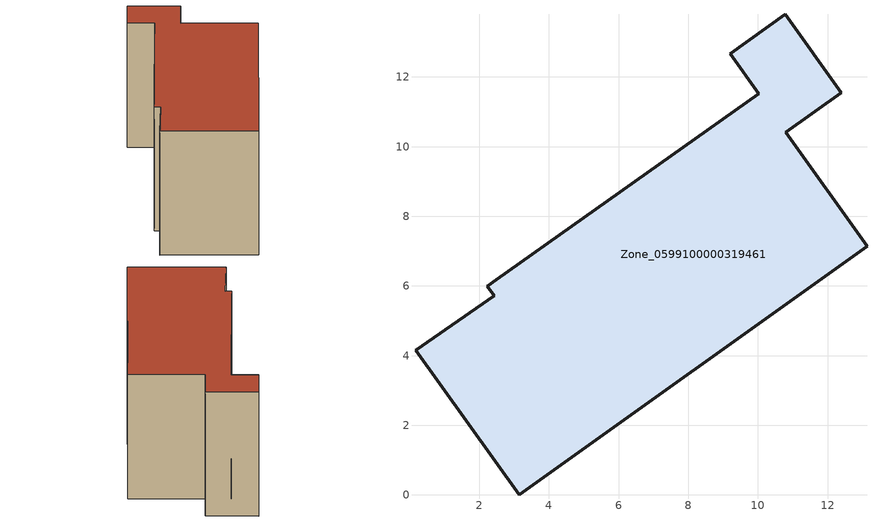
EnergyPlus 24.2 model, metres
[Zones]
Zone_0599100000319461
 floor ground (C_G): 2.23,5.99 2.49,6.18 10.02,11.51 9.2,12.66 10.79,13.81 12.39,11.54 10.8,10.41 13.13,7.14 3.15,0 0.17,4.16 2.43,5.71 z0
 wall outside (C_F): 0.17,4.16 3.15,0 13.13,7.14 10.8,10.41 12.39,11.54 10.79,13.81 9.2,12.66 10.02,11.51 2.49,6.18 2.23,5.99 2.43,5.71 0.17,4.16 z0:7.18
 roof outside (C_R): 2.49,6.18 2.23,5.99 2.43,5.71 0.17,4.16 3.15,0 13.13,7.14 10.8,10.41 12.39,11.54 10.79,13.81 9.2,12.66 10.02,11.51 z7.18
[BUILDING]
Pand.0599100000319461: North Axis=0; Terrain=City; Loads Convergence Tolerance Value=0.04; Temperature Convergence Tolerance Value=0.4; Solar Distribution=FullExterior; Maximum Number of Warmup Days=25; Minimum Number of Warmup Days=1
[Site:Location]
Rotterdam.The.Hague.AP_ZH_NLD Design_Conditions: Latitude=51.96; Longitude=4.45; Time Zone=1; Elevation=-4.5
[SITE:GROUNDTEMPERATURE:BUILDINGSURFACE]
18, 18, 18, 18, 18, 18, 18, 18, 18, 18, 18, 18
[MATERIAL] Thermal Absorptance=0.9; Solar Absorptance=0.7; Visible Absorptance=0.7
Name | Roughness | Thickness | Conductivity | Density | Specific Heat
G.TI.1975-1991 | MediumSmooth | 0.15 | 0.288461 | 540 | 1210
F.TI.1975-1991 | Rough | 0.3 | 0.230769 | 1920 | 840
R.TI.1975-1991 | MediumRough | 0.2 | 0.153846 | 1500 | 1000
[CONSTRUCTION]
C_G: G.TI.1975-1991
C_F: F.TI.1975-1991
C_R: R.TI.1975-1991
[ZONE]
Zone_0599100000319461: Type=1; Multiplier=1; Ceiling Height=Autocalculate; Volume=Autocalculate; Floor Area=autocalculate; Part of Total Floor Area=Yes
[ZONEINFILTRATION:DESIGNFLOWRATE]
Infil_Zone_0599100000319461: Zone or ZoneList or Space or SpaceList=Zone_0599100000319461; Schedule=AlwaysOn; Design Flow Rate Calculation Method=Flow/Area; Flow Rate per Floor Area=0.003; Constant Term Coefficient=1; Temperature Term Coefficient=0; Velocity Term Coefficient=0; Velocity Squared Term Coefficient=0
[HVACTEMPLATE:ZONE:IDEALLOADSAIRSYSTEM]
Zone_0599100000319461: Maximum Heating Supply Air Temperature=50; Minimum Cooling Supply Air Temperature=13; Maximum Heating Supply Air Humidity Ratio=0.0156; Minimum Cooling Supply Air Humidity Ratio=0.0077; Heating Limit=NoLimit; Cooling Limit=NoLimit; Dehumidification Control Type=ConstantSensibleHeatRatio; Cooling Sensible Heat Ratio=0.7; Dehumidification Setpoint=60; Humidification Control Type=None; Humidification Setpoint=30; Outdoor Air Method=None; Outdoor Air Flow Rate per Person=0.00944; Outdoor Air Flow Rate per Zone Floor Area=0; Outdoor Air Flow Rate per Zone=0; Demand Controlled Ventilation Type=None; Outdoor Air Economizer Type=NoEconomizer; Heat Recovery Type=None; Sensible Heat Recovery Effectiveness=0.7; Latent Heat Recovery Effectiveness=0.65
[ZONECONTROL:THERMOSTAT]
ThermostatControl_Zone_0599100000319461: Zone or ZoneList=Zone_0599100000319461; Control Type Schedule=DualSetpointControlType; Control 1=Thermostat_Zone_0599100000319461; Temperature Difference Between Cutout And Setpoint=0
[THERMOSTATSETPOINT:DUALSETPOINT]
Thermostat_Zone_0599100000319461: Heating Setpoint Temperature Schedule=HeatingSetpoint_Zone_0599100000319461; Cooling Setpoint Temperature Schedule=CoolingSetpoint_Zone_0599100000319461
[SCHEDULE:COMPACT]
HeatingSetpoint_Zone_0599100000319461: Through: 12/31, For: AllDays, Until: 24:00, 21
CoolingSetpoint_Zone_0599100000319461: Through: 12/31, For: AllDays, Until: 24:00, 24
DualSetpointControlType: Through: 12/31, For: AllDays, Until: 24:00, 4
AlwaysOn: Through: 12/31, For: AllDays, Until: 24:00, 1
